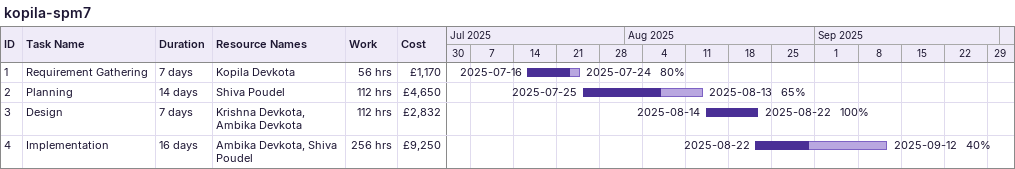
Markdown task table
kopila-spm7

| ID | Task | Duration | Start | Finish | Resources | % complete | Work (h) | Cost (£) |
|---|---|---|---|---|---|---|---|---|
| 1 | Requirement Gathering | 7d | 2025-07-16 | 2025-07-24 | Kopila Devkota | 80 | 56 | 1170 |
| 2 | Planning | 14d | 2025-07-25 | 2025-08-13 | Shiva Poudel | 65 | 112 | 4650 |
| 3 | Design | 7d | 2025-08-14 | 2025-08-22 | Krishna Devkota, Ambika Devkota | 100 | 112 | 2832 |
| 4 | Implementation | 16d | 2025-08-22 | 2025-09-12 | Ambika Devkota, Shiva Poudel | 40 | 256 | 9250 |
